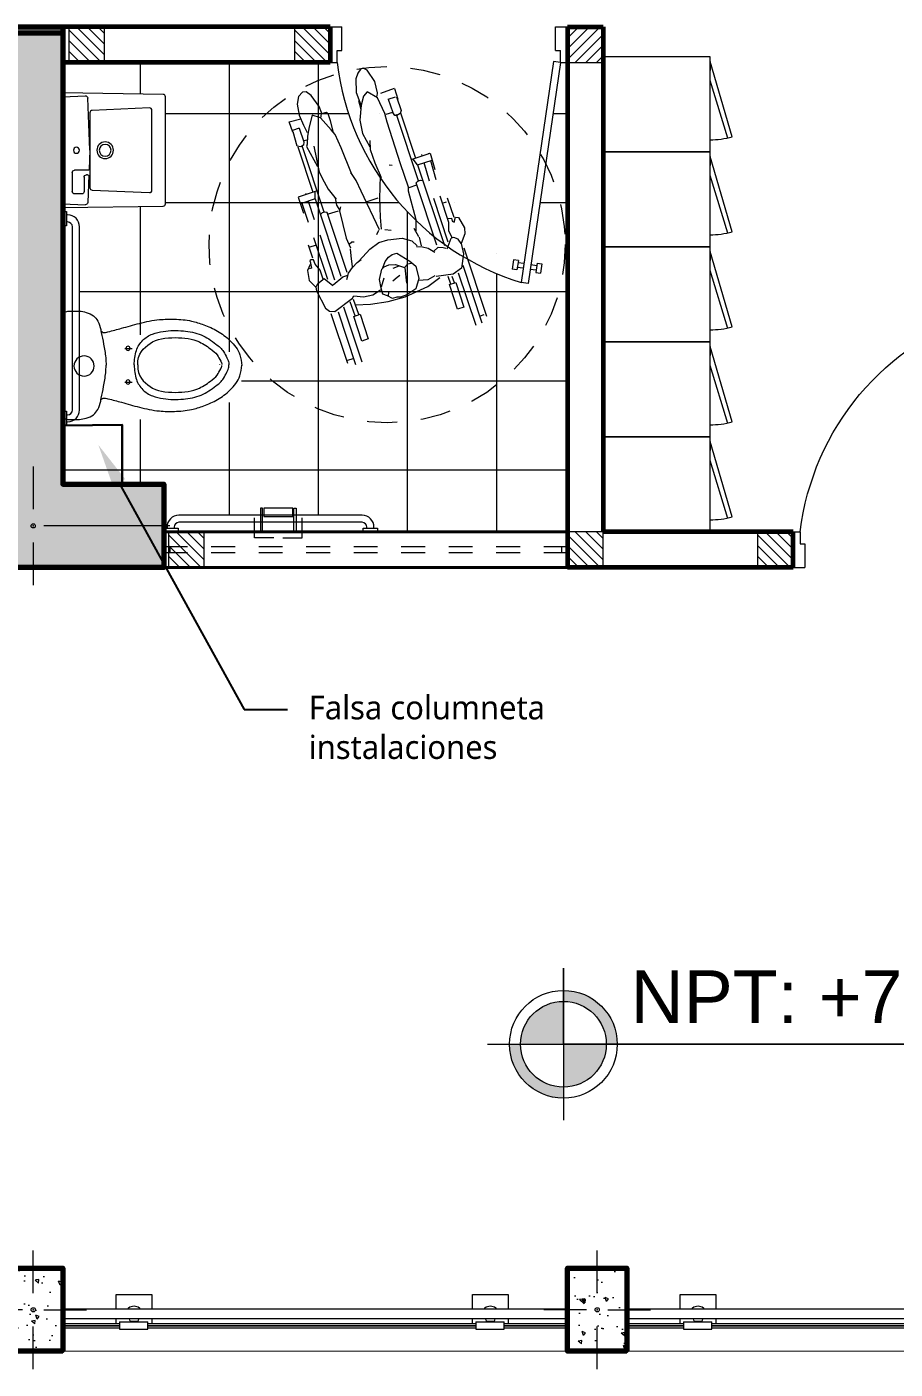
# Model space of a CAD drawing. Header units: millimetres. Extents: x 1 to 121, y 0 to 90.
# Drawn here: x 46.04 to 49.69, y 57.42 to 63.07 of the extents above; entities that cross this region are included whole.
import ezdxf
from ezdxf import colors
from ezdxf.entities.mleader import LeaderData, LeaderLine
from ezdxf.math import Vec2, Vec3

# ---------------------------------------------------------------- set-up
doc = ezdxf.new("R2010")
doc.units = ezdxf.units.MM
doc.linetypes.add('DASHED2', pattern=[0.375, 0.25, -0.125])
doc.linetypes.add('HIDDEN', pattern=[9.525, 6.35, -3.175])
for name, color, linetype, lineweight in [('05', 152, 'Continuous', 50), ('A-FLOR-HRAL', 11, 'Continuous', 9), ('COLUMNAS 50', 32, 'Continuous', 70), ('COLUMNETASSS', 211, 'Continuous', 20), ('Cotas varias El', 253, 'Continuous', 13), ('Equipamiento SR', 23, 'Continuous', 0), ('GRAFO 0 BLANCO', 7, 'Continuous', 0), ('GRAFO01', 7, 'Continuous', 0), ('GYF-RESERVORIOS', 14, 'Continuous', 30), ('Hatch', 251, 'Continuous', 0), ('letras sr', 7, 'Continuous', 5), ('Lineas Referencia', 73, 'Continuous', 13), ('muro bajo', 191, 'Continuous', 40), ('Muros el', 144, 'Continuous', 60), ('Proyeccciones', 1, 'DASHED2', 18), ('Puertas El', 21, 'Continuous', 15), ('Sanitarios el', 141, 'Continuous', 15), ('Structural - Bearing_Pen_No__20', 1, 'Continuous', 0), ('TEXTO 100', 7, 'Continuous', 20), ('texturas', 252, 'Continuous', 0), ('Vanos', 140, 'Continuous', 5)]:
    doc.layers.add(name, color=color, linetype=linetype, lineweight=lineweight)
doc.styles.add('Generales', font='trebuc.ttf', dxfattribs={"height": 0.1})
doc.styles.add('JOS', font='arial.ttf', dxfattribs={"height": 1})

# ---------------------------------------------------------------- blocks, each defined once
blk = doc.blocks.new('DISCAPACITADO-1')
at = {"layer": 'Proyeccciones', "linetype": 'HIDDEN', "ltscale": 1.5}
for p, q in [((682410.7473, 9286072.2616), (682410.6806, 9286072.4854)), ((682410.6526, 9286072.4771), (682410.7225, 9286072.2423)), ((682410.7128, 9286072.4666), (682410.6897, 9286072.4597)), ((682410.7775, 9286072.2677), (682410.7146, 9286072.4788)), ((682410.624, 9286072.3798), (682410.6509, 9286072.3878)), ((682410.6552, 9286072.2751), (682410.624, 9286072.3798)), ((682410.6509, 9286072.3878), (682410.6821, 9286072.2832)), ((682410.142, 9286072.3281), (682410.2148, 9286072.0836)), ((682410.2363, 9286072.1138), (682410.1699, 9286072.3364)), ((682410.2097, 9286072.0094), (682410.1232, 9286072.2995)), ((682410.1347, 9286072.2941), (682410.1499, 9286072.2986)), ((682410.2171, 9286072.2585), (682410.244, 9286072.2665)), ((682410.2483, 9286072.1539), (682410.2171, 9286072.2585)), ((682410.244, 9286072.2665), (682410.2752, 9286072.1619)), ((682410.6821, 9286072.2832), (682410.6552, 9286072.2751)), ((682410.6611, 9286072.2762), (682410.6803, 9286072.2119)), ((682410.6766, 9286072.2815), (682410.6948, 9286072.2207)), ((682410.7607, 9286072.26), (682410.6855, 9286072.2066)), ((682410.7832, 9286072.2575), (682410.7607, 9286072.26)), ((682410.7993, 9286072.2452), (682410.7832, 9286072.2575)), ((682410.4631, 9286072.2081), (682410.3661, 9286072.1674)), ((682410.4173, 9286072.1752), (682410.4563, 9286072.1997)), ((682410.4563, 9286072.1997), (682410.4833, 9286072.2085)), ((682410.5356, 9286072.2254), (682410.4631, 9286072.2081)), ((682410.4833, 9286072.2085), (682410.498, 9286072.2084)), ((682410.498, 9286072.2084), (682410.516, 9286072.2135)), ((682410.516, 9286072.2135), (682410.5371, 9286072.2015)), ((682410.533, 9286072.2018), (682410.5312, 9286072.1861)), ((682410.6095, 9286072.234), (682410.5356, 9286072.2254)), ((682410.5371, 9286072.2015), (682410.5571, 9286072.1932)), ((682410.6392, 9286072.2018), (682410.5989, 9286072.1945)), ((682410.6736, 9286072.2343), (682410.6095, 9286072.234)), ((682410.6796, 9286072.1963), (682410.6392, 9286072.2018)), ((682410.6855, 9286072.2066), (682410.6796, 9286072.1963)), ((682410.8361, 9286072.1704), (682410.7993, 9286072.2452)), ((682410.2752, 9286072.1619), (682410.2483, 9286072.1539)), ((682410.2542, 9286072.1549), (682410.2624, 9286072.1275)), ((682410.2697, 9286072.1602), (682410.2793, 9286072.1281)), ((682410.3661, 9286072.1674), (682410.3153, 9286072.1306)), ((682410.4028, 9286072.1317), (682410.4173, 9286072.1752)), ((682410.4607, 9286072.0849), (682410.4563, 9286072.1503)), ((682410.5503, 9286072.1256), (682410.5625, 9286072.1632)), ((682410.5571, 9286072.1932), (682410.563, 9286072.168)), ((682410.563, 9286072.168), (682410.569, 9286072.1315)), ((682410.5989, 9286072.1945), (682410.566, 9286072.1753)), ((682410.7649, 9286072.1478), (682410.7232, 9286072.1153)), ((682410.8015, 9286072.1202), (682410.7657, 9286072.1497)), ((682410.8365, 9286072.1545), (682410.8289, 9286072.1399)), ((682410.8376, 9286072.1555), (682410.8361, 9286072.1704)), ((682410.8649, 9286072.126), (682410.8376, 9286072.1555)), ((682410.2123, 9286072.0338), (682410.222, 9286072.0949)), ((682410.222, 9286072.0949), (682410.2576, 9286072.1188)), ((682410.2576, 9286072.1188), (682410.3307, 9286072.1261)), ((682410.3351, 9286072.1231), (682410.3662, 9286072.1394)), ((682410.3662, 9286072.1394), (682410.4055, 9286072.1401)), ((682410.4143, 9286072.0804), (682410.4028, 9286072.1317)), ((682410.4949, 9286072.1239), (682410.4828, 9286072.1162)), ((682410.5126, 9286072.1387), (682410.4949, 9286072.1239)), ((682410.5581, 9286072.0879), (682410.5478, 9286072.0789)), ((682410.569, 9286072.1315), (682410.5581, 9286072.0879)), ((682410.6982, 9286072.1009), (682410.6804, 9286072.0771)), ((682410.7061, 9286072.1274), (682410.6982, 9286072.1009)), ((682410.7232, 9286072.1153), (682410.7017, 9286072.109)), ((682410.704, 9286072.0969), (682410.78, 9286071.842)), ((682410.8288, 9286071.7837), (682410.7308, 9286072.1123)), ((682410.7564, 9286072.1289), (682410.8135, 9286071.9372)), ((682410.8415, 9286071.9455), (682410.7884, 9286072.1235)), ((682410.8289, 9286072.1399), (682410.8015, 9286072.1202)), ((682410.8064, 9286072.1227), (682410.817, 9286072.0848)), ((682410.8712, 9286072.0846), (682410.8649, 9286072.126)), ((682410.2202, 9286071.9903), (682410.2123, 9286072.0338)), ((682410.4387, 9286072.0575), (682410.4143, 9286072.0804)), ((682410.447, 9286072.0688), (682410.4339, 9286072.0662)), ((682410.4925, 9286072.0233), (682410.4387, 9286072.0575)), ((682410.4615, 9286072.0843), (682410.447, 9286072.0688)), ((682410.4993, 9286072.0707), (682410.4615, 9286072.0843)), ((682410.5096, 9286072.0848), (682410.4839, 9286072.0769)), ((682410.5272, 9286072.0707), (682410.4993, 9286072.0707)), ((682410.5283, 9286072.0391), (682410.5126, 9286072.0272)), ((682410.5478, 9286072.0789), (682410.5272, 9286072.0707)), ((682410.5429, 9286072.0558), (682410.5283, 9286072.0391)), ((682410.5531, 9286072.0821), (682410.5429, 9286072.0558)), ((682410.6522, 9286072.0502), (682410.6059, 9286072.002)), ((682410.6606, 9286072.0565), (682410.6434, 9286072.0452)), ((682410.6804, 9286072.0771), (682410.6606, 9286072.0565)), ((682410.6862, 9286072.0279), (682410.6827, 9286072.0738)), ((682410.817, 9286072.0848), (682410.837, 9286072.058)), ((682410.837, 9286072.058), (682410.8437, 9286072.0404)), ((682410.8437, 9286072.0404), (682410.8562, 9286072.0398)), ((682410.8645, 9286071.9757), (682410.848, 9286072.0312)), ((682410.853, 9286072.0741), (682410.8631, 9286072.0774)), ((682410.8584, 9286072.0464), (682410.853, 9286072.0741)), ((682410.8584, 9286072.0464), (682410.8562, 9286072.0398)), ((682410.8591, 9286072.0593), (682410.8712, 9286072.0846)), ((682410.2033, 9286071.9501), (682410.2202, 9286071.9903)), ((682410.2202, 9286071.9903), (682410.2328, 9286071.9723)), ((682410.2806, 9286072.0108), (682410.2619, 9286071.966)), ((682410.3309, 9286071.7965), (682410.2758, 9286071.9812)), ((682410.2974, 9286072.0052), (682410.2853, 9286072.0081)), ((682410.3935, 9286071.654), (682410.2915, 9286071.9963)), ((682410.3182, 9286072.0033), (682410.2974, 9286072.0052)), ((682410.338, 9286072.02), (682410.3182, 9286072.0033)), ((682410.3236, 9286071.9939), (682410.4024, 9286071.7295)), ((682410.3597, 9286072.0056), (682410.3319, 9286072.0234)), ((682410.3831, 9286071.9993), (682410.3597, 9286072.0056)), ((682410.409, 9286071.9977), (682410.3831, 9286071.9993)), ((682410.3881, 9286071.9945), (682410.3954, 9286071.9585)), ((682410.4272, 9286071.9722), (682410.4059, 9286071.9943)), ((682410.5126, 9286072.0272), (682410.4925, 9286072.0233)), ((682410.5673, 9286071.9761), (682410.5281, 9286071.9654)), ((682410.6059, 9286072.002), (682410.5673, 9286071.9761)), ((682410.6921, 9286071.9788), (682410.6799, 9286071.969)), ((682410.688, 9286071.999), (682410.6862, 9286072.0279)), ((682410.7033, 9286071.9524), (682410.6869, 9286071.9937)), ((682410.8563, 9286071.9853), (682410.8332, 9286071.9784)), ((682410.2043, 9286071.9245), (682410.2033, 9286071.9501)), ((682410.2288, 9286071.8809), (682410.2043, 9286071.9245)), ((682410.2328, 9286071.9723), (682410.2499, 9286071.9648)), ((682410.2499, 9286071.9648), (682410.2619, 9286071.966)), ((682410.257, 9286071.9652), (682410.2708, 9286071.9355)), ((682410.2708, 9286071.9355), (682410.2693, 9286071.8996)), ((682410.3974, 9286071.9565), (682410.4159, 9286071.9209)), ((682410.4082, 9286071.9318), (682410.4068, 9286071.8854)), ((682410.4675, 9286071.9604), (682410.4272, 9286071.9722)), ((682410.5281, 9286071.9654), (682410.4675, 9286071.9604)), ((682410.5136, 9286071.9259), (682410.5398, 9286071.9229)), ((682410.5584, 9286071.8696), (682410.5549, 9286071.9194)), ((682410.562, 9286071.9221), (682410.6349, 9286071.757)), ((682410.5674, 9286071.9254), (682410.5763, 9286071.9422)), ((682410.6799, 9286071.969), (682410.6708, 9286071.9689)), ((682410.7285, 9286071.8364), (682410.7033, 9286071.9524)), ((682410.2405, 9286071.879), (682410.2288, 9286071.8809)), ((682410.2474, 9286071.9001), (682410.2405, 9286071.879)), ((682410.255, 9286071.8955), (682410.2474, 9286071.9001)), ((682410.2731, 9286071.7964), (682410.2485, 9286071.8793)), ((682410.2584, 9286071.8832), (682410.255, 9286071.8955)), ((682410.2741, 9286071.8839), (682410.2584, 9286071.8832)), ((682410.2693, 9286071.9007), (682410.3029, 9286071.7882)), ((682410.4068, 9286071.8854), (682410.435, 9286071.7636)), ((682410.5585, 9286071.7898), (682410.5584, 9286071.8696)), ((682410.8346, 9286071.8722), (682410.8578, 9286071.7943)), ((682410.8855, 9286071.8006), (682410.8618, 9286071.8803)), ((682410.2946, 9286071.8187), (682410.2768, 9286071.8134)), ((682410.724, 9286071.821), (682410.7285, 9286071.8364)), ((682410.7401, 9286071.8127), (682410.7275, 9286071.8361)), ((682410.7755, 9286071.8486), (682410.7322, 9286071.8364)), ((682410.7445, 9286071.7834), (682410.7401, 9286071.8127)), ((682410.78, 9286071.842), (682410.7897, 9286071.8401)), ((682410.7897, 9286071.8401), (682410.8017, 9286071.8437)), ((682410.7931, 9286071.8406), (682410.8771, 9286071.559)), ((682410.8017, 9286071.8437), (682410.8088, 9286071.8506)), ((682410.9009, 9286071.774), (682410.8799, 9286071.8425)), ((682410.4326, 9286071.7486), (682410.3996, 9286071.7383)), ((682410.435, 9286071.7636), (682410.4348, 9286071.7458)), ((682410.5522, 9286071.6956), (682410.5585, 9286071.7898)), ((682410.6111, 9286071.8017), (682410.5632, 9286071.7871)), ((682410.6349, 9286071.757), (682410.6536, 9286071.7114)), ((682410.773, 9286071.7441), (682410.7408, 9286071.7875)), ((682410.8199, 9286071.7498), (682410.9009, 9286071.774)), ((682410.8286, 9286071.7834), (682410.8276, 9286071.7527)), ((682410.8288, 9286071.7837), (682410.8921, 9286071.8026)), ((682410.895, 9286071.562), (682410.8375, 9286071.7551)), ((682410.8671, 9286071.7629), (682410.8679, 9286071.7604)), ((682410.3381, 9286071.6375), (682410.3181, 9286071.7178)), ((682410.3457, 9286071.7246), (682410.3653, 9286071.6458)), ((682410.3833, 9286071.719), (682410.3736, 9286071.7209)), ((682410.3953, 9286071.7225), (682410.3833, 9286071.719)), ((682410.3922, 9286071.7211), (682410.4761, 9286071.4394)), ((682410.4024, 9286071.7295), (682410.3953, 9286071.7225)), ((682410.4348, 9286071.7458), (682410.4655, 9286071.6471)), ((682410.574, 9286071.6402), (682410.5485, 9286071.7023)), ((682410.6536, 9286071.7114), (682410.6727, 9286071.6822)), ((682410.7892, 9286071.713), (682410.773, 9286071.7441)), ((682410.8082, 9286071.6714), (682410.7892, 9286071.713)), ((682410.3385, 9286071.6063), (682410.3217, 9286071.676)), ((682410.3935, 9286071.654), (682410.3315, 9286071.6355)), ((682410.3938, 9286071.6539), (682410.4115, 9286071.6287)), ((682410.4655, 9286071.6471), (682410.5164, 9286071.4706)), ((682410.5008, 9286071.6532), (682410.5139, 9286071.6517)), ((682410.5911, 9286071.5825), (682410.574, 9286071.6402)), ((682410.6727, 9286071.6822), (682410.7136, 9286071.5718)), ((682410.6727, 9286071.6822), (682410.6765, 9286071.6813)), ((682410.8282, 9286071.5611), (682410.8082, 9286071.6714)), ((682410.8585, 9286071.5618), (682410.8147, 9286071.6477)), ((682410.4195, 9286071.6305), (682410.3385, 9286071.6064)), ((682410.3462, 9286071.6046), (682410.3453, 9286071.6083)), ((682410.3725, 9286071.6165), (682410.3738, 9286071.6114)), ((682410.4594, 9286071.4322), (682410.4019, 9286071.6253)), ((682410.591, 9286071.5452), (682410.5911, 9286071.5825)), ((682410.6216, 9286071.5152), (682410.5928, 9286071.5717)), ((682410.7136, 9286071.5718), (682410.7366, 9286071.5157)), ((682410.8536, 9286071.5188), (682410.856, 9286071.5524)), ((682410.856, 9286071.5524), (682410.8585, 9286071.5618)), ((682410.8565, 9286071.5359), (682410.8686, 9286071.5381)), ((682410.8691, 9286071.5418), (682410.8712, 9286071.5566)), ((682410.8872, 9286071.4845), (682410.8691, 9286071.5418)), ((682410.8712, 9286071.5566), (682410.8824, 9286071.5622)), ((682410.8824, 9286071.5622), (682410.8975, 9286071.5596)), ((682410.8975, 9286071.5596), (682410.9136, 9286071.4984)), ((682410.5164, 9286071.4706), (682410.5253, 9286071.4339)), ((682410.6303, 9286071.4587), (682410.6216, 9286071.5152)), ((682410.7366, 9286071.5157), (682410.7525, 9286071.4947)), ((682410.7554, 9286071.4563), (682410.7455, 9286071.5017)), ((682410.7525, 9286071.4947), (682410.7955, 9286071.4427)), ((682410.8308, 9286071.4312), (682410.8455, 9286071.4795)), ((682410.8455, 9286071.4795), (682410.8536, 9286071.5188)), ((682410.8689, 9286071.4722), (682410.8541, 9286071.5037)), ((682410.8857, 9286071.4296), (682410.8689, 9286071.4722)), ((682410.8872, 9286071.4845), (682410.9161, 9286071.4926)), ((682410.9138, 9286071.5001), (682410.929, 9286071.4567)), ((682410.4557, 9286071.4223), (682410.4596, 9286071.4349)), ((682410.4738, 9286071.3643), (682410.4557, 9286071.4223)), ((682410.4596, 9286071.4349), (682410.4746, 9286071.4431)), ((682410.4756, 9286071.4432), (682410.4832, 9286071.4426)), ((682410.4832, 9286071.4426), (682410.4907, 9286071.4296)), ((682410.5092, 9286071.374), (682410.4907, 9286071.4296)), ((682410.4918, 9286071.4299), (682410.5203, 9286071.4376)), ((682410.5253, 9286071.4339), (682410.5536, 9286071.3672)), ((682410.6232, 9286071.3958), (682410.6303, 9286071.4587)), ((682410.6336, 9286071.376), (682410.6249, 9286071.4115)), ((682410.7649, 9286071.426), (682410.7554, 9286071.4563)), ((682410.7704, 9286071.4198), (682410.7649, 9286071.426)), ((682410.7917, 9286071.4247), (682410.7704, 9286071.4198)), ((682410.7937, 9286071.4412), (682410.7914, 9286071.4215)), ((682410.7914, 9286071.4215), (682410.8001, 9286071.3949)), ((682410.7955, 9286071.4427), (682410.8308, 9286071.4312)), ((682410.929, 9286071.4567), (682410.8795, 9286071.4452)), ((682410.8932, 9286071.3834), (682410.8857, 9286071.4296)), ((682410.4814, 9286071.3292), (682410.4684, 9286071.3755)), ((682410.5092, 9286071.374), (682410.4777, 9286071.3649)), ((682410.5545, 9286071.3592), (682410.553, 9286071.3461)), ((682410.5536, 9286071.3672), (682410.597, 9286071.3393)), ((682410.597, 9286071.3393), (682410.6124, 9286071.3573)), ((682410.6124, 9286071.3573), (682410.6232, 9286071.3958)), ((682410.6431, 9286071.3417), (682410.625, 9286071.3932)), ((682410.8001, 9286071.3949), (682410.8322, 9286071.348)), ((682410.8858, 9286071.3509), (682410.8932, 9286071.3834)), ((682410.4825, 9286071.3293), (682410.5409, 9286071.3493)), ((682410.553, 9286071.3461), (682410.5626, 9286071.2979)), ((682410.5626, 9286071.2979), (682410.594, 9286071.2481)), ((682410.6428, 9286071.2832), (682410.6431, 9286071.3417)), ((682410.8322, 9286071.348), (682410.853, 9286071.3317)), ((682410.853, 9286071.3317), (682410.8681, 9286071.3323)), ((682410.8681, 9286071.3323), (682410.8858, 9286071.3509)), ((682410.594, 9286071.2481), (682410.6101, 9286071.2398)), ((682410.6101, 9286071.2398), (682410.6207, 9286071.2426)), ((682410.6207, 9286071.2426), (682410.6338, 9286071.2605)), ((682410.6338, 9286071.2605), (682410.6428, 9286071.2832))]:
    blk.add_line(p, q, dxfattribs=at)
at = {"layer": 'Proyeccciones', "linetype": 'HIDDEN', "ltscale": 0.02}
blk.add_circle((682410.5323, 9286071.9856), 0.75, dxfattribs=at)
blk = doc.blocks.new('puerta 1.00')
at = {"layer": 'Puertas El'}
for p, q in [((165.7653, -11.935), (165.7653, -11.885)), ((165.9153, -11.915), (165.8653, -11.915)), ((165.8653, -11.935), (165.8653, -11.915)), ((165.9153, -11.915), (165.9109, -11.9447)), ((165.9153, -11.915), (165.9153, -11.885)), ((165.9153, -11.915), (166.8454, -12.0506)), ((165.8653, -11.935), (165.7653, -11.935)), ((165.9109, -11.9447), (166.8411, -12.0803)), ((166.76, -12.0129), (166.7629, -11.9931)), ((166.76, -12.0129), (166.7996, -12.0187)), ((166.7629, -11.9931), (166.8024, -11.9989)), ((166.7663, -12.0391), (166.7699, -12.0143)), ((166.7897, -12.0172), (166.7861, -12.042)), ((166.7996, -12.0187), (166.8024, -11.9989)), ((166.7484, -12.0921), (166.7456, -12.1118)), ((166.7484, -12.0921), (166.788, -12.0978)), ((166.7619, -12.0688), (166.7583, -12.0935)), ((166.7817, -12.0716), (166.7781, -12.0964)), ((166.8454, -12.0506), (166.8411, -12.0803)), ((166.8454, -12.0506), (166.8411, -12.0803)), ((166.8454, -12.0506), (166.8411, -12.0803)), ((166.7456, -12.1118), (166.7851, -12.1176)), ((166.788, -12.0978), (166.7851, -12.1176)), ((165.7653, -12.855), (165.7653, -12.835)), ((165.7653, -12.885), (165.7653, -12.835)), ((165.8653, -12.835), (165.7653, -12.835)), ((165.8653, -12.855), (165.8653, -12.835)), ((165.9153, -12.855), (165.8653, -12.855)), ((165.9153, -12.885), (165.9153, -12.855))]:
    blk.add_line(p, q, dxfattribs=at)
at = {"layer": 'Puertas El', "linetype": 'ByBlock'}
blk.add_arc((165.7822, -11.7554), 1.1076, 276.8989, 342.9435, dxfattribs=at)
blk = doc.blocks.new('INODFLUX-P')
at = {"layer": 'Sanitarios el'}
for p, q in [((0.023, 0.2288), (0.0672, 0.2288)), ((0, -0.2121), (0, 0.2126)), ((0, 0.1438), (0, -0.0981)), ((0.2582, 0.0706), (0.2891, 0.0706)), ((0.2582, -0.071), (0.2891, -0.071)), ((0.023, -0.2282), (0.023, -0.2282)), ((0.023, -0.2282), (0.0672, -0.2282))]:
    blk.add_line(p, q, dxfattribs=at)
for centre, radius in [((0.2717, 0.0706), 0.00872), ((0.0867, 0.0033), 0.0425), ((0.2717, -0.071), 0.00872)]:
    blk.add_circle(centre, radius, dxfattribs=at)
for points in [[(0, 0.2126), (0.0044, 0.2213), (0.0135, 0.2274), (0.023, 0.2288)], [(0.0672, 0.2288), (0.0955, 0.223), (0.1264, 0.2081), (0.1445, 0.1864), (0.157, 0.1508), (0.1588, 0.1386)], [(0.1874, 0.1409), (0.2442, 0.1561), (0.3196, 0.1768), (0.4039, 0.1925), (0.4675, 0.1942), (0.5389, 0.1866), (0.5904, 0.1708), (0.6481, 0.1445), (0.701, 0.1046), (0.7429, 0.0445), (0.7506, -0.0003)], [(0.1579, 0.145), (0.1674, 0.1389), (0.1874, 0.1409)], [(0.2977, -0.0011), (0.3073, 0.0603), (0.3337, 0.1031), (0.3743, 0.1291), (0.42, 0.1406), (0.5047, 0.1425), (0.5802, 0.1255), (0.6419, 0.087), (0.6742, 0.0556), (0.6882, 0.0286), (0.6966, 0.0076), (0.6966, -0.0011)], [(0.1874, -0.1404), (0.2442, -0.1556), (0.3196, -0.1762), (0.4039, -0.192), (0.4675, -0.1937), (0.5389, -0.1861), (0.5904, -0.1703), (0.6481, -0.144), (0.701, -0.1041), (0.7429, -0.0439), (0.7506, 0.0009)], [(0.2977, -0.0011), (0.3073, -0.0624), (0.3337, -0.1052), (0.3743, -0.1312), (0.42, -0.1427), (0.5047, -0.1446), (0.5802, -0.1276), (0.6419, -0.0891), (0.6742, -0.0577), (0.6882, -0.0307), (0.6966, -0.0097), (0.6966, -0.0011)], [(0.0672, -0.2282), (0.0955, -0.2225), (0.1264, -0.2075), (0.1445, -0.1859), (0.157, -0.1503), (0.1588, -0.1381)], [(0.1579, -0.1444), (0.1674, -0.1384), (0.1874, -0.1404)], [(0, -0.2121), (0.0044, -0.2208), (0.0135, -0.2269), (0.023, -0.2282)]]:
    blk.add_spline(points, degree=3, dxfattribs=at)
for points, knots in [([(0.1588, 0.1386), (0.1623, 0.1223), (0.1698, 0.0871), (0.1777, 0.0409), (0.1792, 0.0109), (0.1796, 0.0003)], [0, 0, 0, 0, 0.0500478, 0.1080759, 0.1401372, 0.1401372, 0.1401372, 0.1401372]), ([(0.3131, -0.0011), (0.3106, 0.0471), (0.3384, 0.0711), (0.391, 0.1086), (0.4315, 0.1145), (0.5072, 0.1138), (0.5432, 0.1094), (0.5901, 0.088), (0.6081, 0.0754), (0.6383, 0.0517), (0.6458, 0.0447), (0.6554, 0.0285), (0.6616, 0.0158), (0.666, 0.0062), (0.6666, 0.0045), (0.6667, 0.0043)], [0, 0, 0, 0, 0.1299393, 0.1299393, 0.2598787, 0.2598787, 0.374754, 0.374754, 0.445792, 0.445792, 0.4942707, 0.4942707, 0.5266072, 0.5266072, 0.535214, 0.535214, 0.535214, 0.535214]), ([(0.1588, -0.1381), (0.1623, -0.1218), (0.1698, -0.0866), (0.1777, -0.0404), (0.1792, -0.0104), (0.1796, 0.0003)], [0, 0, 0, 0, 0.0500478, 0.1080759, 0.1401372, 0.1401372, 0.1401372, 0.1401372]), ([(0.3131, -0.0011), (0.3106, -0.0492), (0.3384, -0.0732), (0.391, -0.1107), (0.4315, -0.1166), (0.5072, -0.1159), (0.5432, -0.1115), (0.5901, -0.0901), (0.6081, -0.0775), (0.6383, -0.0539), (0.6458, -0.0468), (0.6554, -0.0306), (0.6616, -0.0179), (0.666, -0.0083), (0.6666, -0.0066), (0.6667, -0.0064)], [0, 0, 0, 0, 0.1299393, 0.1299393, 0.2598787, 0.2598787, 0.374754, 0.374754, 0.445792, 0.445792, 0.4942707, 0.4942707, 0.5266072, 0.5266072, 0.535214, 0.535214, 0.535214, 0.535214])]:
    blk.add_open_spline(points, degree=3, knots=knots, dxfattribs=at)
for points in [[(0.6667, 0.0043), (0.6667, 0.0041), (0.6667, 0.003), (0.6666, 0.0005)], [(0.6567, -0.0046), (0.6567, -0.0042), (0.6567, -0.0037), (0.6566, -0.0032)], [(0.6667, -0.0064), (0.6667, -0.0062), (0.6667, -0.0051), (0.6666, -0.0027)]]:
    blk.add_open_spline(points, degree=3, dxfattribs=at)
blk.add_point((0, 0), dxfattribs=at)
blk = doc.blocks.new('H-6')
at = {"linetype": 'HIDDEN', "ltscale": 0.1}
for points in [[(0, 0.0371), (0, 0.1188), (-0.0844, 0.1188)], [(0, 0), (0, -0.0816), (-0.0844, -0.0817)]]:
    blk.add_lwpolyline(points, dxfattribs=at)
for points in [[(-0.0251, 0.0936), (-0.0251, 0.0846), (-0.1251, 0.0846), (-0.1251, 0.0936)], [(-0.0901, -0.0424), (-0.1251, -0.0424), (-0.1251, 0.0796), (-0.0901, 0.0796)], [(-0.0251, -0.0564), (-0.0251, -0.0474), (-0.1251, -0.0474), (-0.1251, -0.0564)]]:
    blk.add_lwpolyline(points, close=True)
blk = doc.blocks.new('LAVAT1-P')
for p, q in [((-0.2254, 0), (-0.2295, -0.094)), ((0.2254, 0), (0.2295, -0.094)), ((0, -0.114), (-0.2199, -0.1044)), ((0, -0.114), (0.0814, -0.1105)), ((0.1054, -0.1094), (0.2199, -0.1044))]:
    blk.add_line(p, q)
at = {"color": 250}
for p, q in [((0.0838, -0.104), (0.0838, -0.0495)), ((0.0938, -0.0395), (0.1738, -0.0395)), ((0.1838, -0.0795), (0.1838, -0.0495)), ((0.1038, -0.104), (0.1038, -0.0995)), ((0.1138, -0.0895), (0.1738, -0.0895))]:
    blk.add_line(p, q, dxfattribs=at)
for points in [[(-0.2415, 0), (0.2415, 0), (0.2351, -0.4222, -0.409814), (0.2251, -0.432), (-0.2251, -0.432, -0.409814), (-0.2351, -0.4222)], [(-0.1679, -0.1236, -0.40154), (-0.1579, -0.114), (0.0738, -0.114), (0.1138, -0.114), (0.1579, -0.114, -0.40154), (0.1679, -0.1236), (0.1784, -0.3646, -0.427002), (0.1684, -0.375), (-0.1684, -0.375, -0.427002), (-0.1784, -0.3646)]]:
    blk.add_lwpolyline(points, format="xyb", close=True)
for centre, radius in [((0, -0.057), 0.0125), ((0, -0.178), 0.025)]:
    blk.add_circle(centre, radius, dxfattribs=at)
blk.add_circle((0, -0.178), 0.035)
for centre, start, end in [((0.0938, -0.0495), 90, 180), ((0.1738, -0.0495), 360, 90), ((0.0738, -0.104), 270, 360), ((0.1138, -0.0995), 90, 180), ((0.1138, -0.104), 180, 270), ((0.1738, -0.0795), 270, 0)]:
    blk.add_arc(centre, 0.01, start, end, dxfattribs=at)
for centre, start, end in [((-0.2195, -0.0944), 177.5097, 267.5097), ((0.2195, -0.0944), 272.4903, 2.4903)]:
    blk.add_arc(centre, 0.01, start, end)
blk = doc.blocks.new('A$C177A501D')
at = {"layer": 'GRAFO 0 BLANCO'}
for p, q in [((0.835, 0.1), (0.0635, 0.1)), ((0.835, 0.07), (0.0635, 0.07)), ((0.0135, 0.05), (0.0135, 0.045)), ((0.0435, 0.05), (0.0435, 0.045)), ((0.855, 0.045), (0.855, 0.05)), ((0.885, 0.045), (0.885, 0.05))]:
    blk.add_line(p, q, dxfattribs=at)
for points in [[(0.06, 0.045), (0.06, 0.03), (0, 0.03), (0, 0.045)], [(0.9, 0.045), (0.9, 0.03), (0.84, 0.03), (0.84, 0.045)]]:
    blk.add_lwpolyline(points, close=True, dxfattribs=at)
for centre, radius, start, end in [((0.0635, 0.05), 0.05, 90, 180), ((0.0635, 0.05), 0.02, 90, 180), ((0.835, 0.05), 0.05, 0.018, 90), ((0.835, 0.05), 0.02, 0.018, 90)]:
    blk.add_arc(centre, radius, start, end, dxfattribs=at)
blk = doc.blocks.new('columna pasillos')
at = {"layer": 'GRAFO 0 BLANCO'}
h = blk.add_hatch(dxfattribs=at)
h.set_pattern_fill('AR-CONC', color=256, scale=0.024, angle=-90)
h.set_pattern_definition([(320, (0, 0), (-0.015060515, -0.17214244), [0.018, -0.198]), (265, (0, 0), (0.18052611, 0.03330032), [0.0144, -0.1584]), (10.45144, (-0.00126, -0.01435), (0.1654656, -0.13884213), [0.01529765, -0.16827411]), (316.1842, (0.048, -7e-10), (-0.03972463, -0.25613792), [0.027, -0.297]), (6.63563, (0.0447, -0.02134), (0.23378846, -0.22431887), [0.02294648, -0.2524113]), (261.18416, (0.048, -7e-10), (0.23378846, -0.22431887), [0.0216, -0.2376]), (291, (0.036, -0.024), (-0.096628536, -0.14325769), [0.018, -0.198]), (236, (0.036, -0.024), (0.17403601, -0.05839568), [0.0144, -0.1584]), (341.45144, (0.02795, -0.03594), (0.07740747, -0.20165337), [0.01529765, -0.16827411]), (307.5, (0, 0), (0.079894525, -0.002918366), [0, -0.15648, 0, -0.1608, 0, -0.159]), (277.5, (0, 0), (0.09465881, -0.06313669), [0, -0.09168, 0, -0.15288, 0, -0.0606]), (237.5, (7e-10, 0.05352), (-0.005413171, -0.128117385), [0, -0.06, 0, -0.1872, 0, -0.2484]), (227.5, (1e-09, 0.07752), (0.024025194, -0.13996468), [0, -0.078, 0, -0.12432, 0, -0.1764])])
h.paths.add_polyline_path([(-235.5347, 35.024), (-235.7847, 35.024), (-235.7847, 34.674), (-235.5347, 34.674)])
h.paths.add_polyline_path([(-235.651, 34.849, -1), (-235.6684, 34.849, -1)], flags=16)
at = {"layer": 'COLUMNAS 50', "color": 1, "linetype": 'Continuous', "lineweight": 9}
for p, q in [((-235.6597, 35.099), (-235.6597, 34.919)), ((-235.7047, 34.849), (-235.8847, 34.849)), ((-235.6147, 34.849), (-235.4347, 34.849)), ((-235.6597, 34.779), (-235.6597, 34.599))]:
    blk.add_line(p, q, dxfattribs=at)
at = {"layer": 'COLUMNAS 50', "linetype": 'Continuous'}
blk.add_lwpolyline([(-235.7847, 35.024), (-235.5347, 35.024), (-235.5347, 34.674), (-235.7847, 34.674)], close=True, dxfattribs=at)
at = {"layer": 'COLUMNAS 50', "color": 1, "linetype": 'Continuous', "lineweight": 9}
blk.add_circle((-235.6597, 34.849), 0.00871, dxfattribs=at)
blk.add_point((-235.6597, 34.849), dxfattribs=at)
blk = doc.blocks.new('Barandilla - 50 x 12mm-V17-Nivel 2')
at = {"layer": 'A-FLOR-HRAL'}
for p, q in [((-26.7, 93), (-88, 93)), ((-88, 93), (-88, 18.2)), ((34.1, 93), (13.2, 93)), ((27, 79.4), (57, 79.4)), ((27, 79.4), (27, -39.6)), ((57, 79.4), (57, -39.6)), ((-88, 18.2), (-88, -56.6)), ((24.9, 2.6), (25.1, 33.6)), ((57, -39.6), (27, -39.6)), ((-88, -56.6), (-26.7, -56.6)), ((13.2, -56.6), (34.1, -56.6))]:
    blk.add_line(p, q, dxfattribs=at)
for centre, radius, start, end in [((-0.6, 18.2), 39.4, 144.0345, 215.4043), ((-19.3, -77.8), 119.9, 93.5424, 96.3187), ((-18.3, 114.4), 119.9, 285.3761, 291.1568), ((-19.3, -77.8), 119.9, 68.282, 74.1525), ((-18.3, 114.4), 119.9, 263.1201, 266.0112)]:
    blk.add_arc(centre, radius, start, end, dxfattribs=at)
blk = doc.blocks.new('Barandilla - 50 x 12mm-V18-Nivel 2')
at = {"layer": 'A-FLOR-HRAL'}
for p, q in [((-26.8, 93), (-88, 93)), ((-88, 93), (-88, 18.2)), ((34.1, 93), (13.1, 93)), ((27, 79.4), (57, 79.4)), ((27, 79.4), (27, -39.6)), ((57, 79.4), (57, -39.6)), ((-88, 18.2), (-88, -56.6)), ((24.9, 2.6), (25.1, 33.6)), ((57, -39.6), (27, -39.6)), ((-88, -56.6), (-26.8, -56.6)), ((13.1, -56.6), (34.1, -56.6))]:
    blk.add_line(p, q, dxfattribs=at)
for centre, radius, start, end in [((-0.6, 18.2), 39.4, 144.0345, 215.4043), ((-19.3, -77.8), 119.9, 93.584, 96.3187), ((-19.3, -77.8), 119.9, 68.282, 74.2079), ((-18.3, 114.4), 119.9, 285.3267, 291.1568), ((-18.3, 114.4), 119.9, 263.1201, 265.9625)]:
    blk.add_arc(centre, radius, start, end, dxfattribs=at)
blk = doc.blocks.new('Barandilla - Barandilla-558475-Nivel 2')
at = {"layer": 'A-FLOR-HRAL'}
for p, q in [((64372.7, 72178.7), (62247.7, 72178.7)), ((62247.7, 72138.7), (64372.7, 72138.7)), ((62247.7, 72117.8), (62480.8, 72117.8)), ((62247.7, 72109.8), (62480.8, 72109.8)), ((62247.7, 72108.3), (62480.8, 72108.3)), ((62599.8, 72117.8), (63980.8, 72117.8)), ((62599.8, 72109.8), (63980.8, 72109.8)), ((62599.8, 72108.3), (63980.8, 72108.3)), ((64099.8, 72117.8), (64372.7, 72117.8)), ((64099.8, 72109.8), (64372.7, 72109.8)), ((64099.8, 72108.3), (64372.7, 72108.3)), ((62247.7, 72100.3), (62480.8, 72100.3)), ((62599.8, 72100.3), (63980.8, 72100.3)), ((64099.8, 72100.3), (64372.7, 72100.3))]:
    blk.add_line(p, q, dxfattribs=at)
at = {"extrusion": (0, 0, -1), "zscale": -1, "rotation": 270.0000000000002}
for name, p in [('Barandilla - 50 x 12mm-V17-Nivel 2', (-62560.2, 72151.9)), ('Barandilla - 50 x 12mm-V18-Nivel 2', (-64060.2, 72151.9))]:
    blk.add_blockref(name, p, dxfattribs=at)
blk = doc.blocks.new('Barandilla - 50 x 12mm-V13-Nivel 2')
at = {"layer": 'A-FLOR-HRAL'}
for p, q in [((-26.7, 93), (-88, 93)), ((-88, 93), (-88, 18.2)), ((34.1, 93), (13.2, 93)), ((27, 79.4), (57, 79.4)), ((27, 79.4), (27, -39.6)), ((57, 79.4), (57, -39.6)), ((-88, 18.2), (-88, -56.6)), ((24.9, 2.6), (25.1, 33.6)), ((57, -39.6), (27, -39.6)), ((-88, -56.6), (-26.7, -56.6)), ((13.2, -56.6), (34.1, -56.6))]:
    blk.add_line(p, q, dxfattribs=at)
for centre, radius, start, end in [((-0.6, 18.2), 39.4, 144.0345, 215.4043), ((-19.3, -77.8), 119.9, 93.5424, 96.3187), ((-18.3, 114.4), 119.9, 285.3761, 291.1568), ((-19.3, -77.8), 119.9, 68.282, 74.1525), ((-18.3, 114.4), 119.9, 263.1201, 266.0112)]:
    blk.add_arc(centre, radius, start, end, dxfattribs=at)
blk = doc.blocks.new('Barandilla - 50 x 12mm-V14-Nivel 2')
at = {"layer": 'A-FLOR-HRAL'}
for p, q in [((-26.8, 93), (-88, 93)), ((-88, 93), (-88, 18.2)), ((34.1, 93), (13.1, 93)), ((27, 79.4), (57, 79.4)), ((27, 79.4), (27, -39.6)), ((57, 79.4), (57, -39.6)), ((-88, 18.2), (-88, -56.6)), ((24.9, 2.6), (25.1, 33.6)), ((57, -39.6), (27, -39.6)), ((-88, -56.6), (-26.8, -56.6)), ((13.1, -56.6), (34.1, -56.6))]:
    blk.add_line(p, q, dxfattribs=at)
for centre, radius, start, end in [((-0.6, 18.2), 39.4, 144.0345, 215.4043), ((-19.3, -77.8), 119.9, 93.584, 96.3187), ((-19.3, -77.8), 119.9, 68.282, 74.2079), ((-18.3, 114.4), 119.9, 285.3267, 291.1568), ((-18.3, 114.4), 119.9, 263.1201, 265.9625)]:
    blk.add_arc(centre, radius, start, end, dxfattribs=at)
blk = doc.blocks.new('Barandilla - Barandilla-558557-Nivel 2')
at = {"layer": 'A-FLOR-HRAL'}
for p, q in [((66747.7, 72178.7), (64622.7, 72178.7)), ((64622.7, 72138.7), (66747.7, 72138.7)), ((64622.7, 72117.8), (64855.8, 72117.8)), ((64622.7, 72109.8), (64855.8, 72109.8)), ((64622.7, 72108.3), (64855.8, 72108.3)), ((64974.8, 72117.8), (66355.8, 72117.8)), ((64974.8, 72109.8), (66355.8, 72109.8)), ((64974.8, 72108.3), (66355.8, 72108.3)), ((66474.8, 72117.8), (66747.7, 72117.8)), ((66474.8, 72109.8), (66747.7, 72109.8)), ((66474.8, 72108.3), (66747.7, 72108.3)), ((64622.7, 72100.3), (64855.8, 72100.3)), ((64974.8, 72100.3), (66355.8, 72100.3)), ((66474.8, 72100.3), (66747.7, 72100.3))]:
    blk.add_line(p, q, dxfattribs=at)
at = {"extrusion": (0, 0, -1), "zscale": -1, "rotation": 270.0000000000002}
for name, p in [('Barandilla - 50 x 12mm-V13-Nivel 2', (-64935.2, 72151.9)), ('Barandilla - 50 x 12mm-V14-Nivel 2', (-66435.2, 72151.9))]:
    blk.add_blockref(name, p, dxfattribs=at)

msp = doc.modelspace()

# ---------------------------------------------------------------- hatches: boundary and pattern name
at = {"layer": 'GRAFO 0 BLANCO', "true_color": 0x939598}
h = msp.add_hatch(color=252, dxfattribs=at)
h.dxf.hatch_style = 1
h.paths.add_polyline_path([(46.187, 61.1485), (46.187, 63.0744), (45.937, 63.0744), (45.937, 61.1485), (45.512, 61.1485), (45.512, 60.7985), (46.612, 60.7985), (46.612, 61.1485)])
at = {"layer": 'GRAFO 0 BLANCO', "true_color": 0xc7c8ca}
h = msp.add_hatch(color=9, dxfattribs=at)
h.dxf.hatch_style = 1
h.paths.add_polyline_path([(46.187, 61.1485), (46.187, 63.0485), (45.937, 63.0485), (45.937, 61.1485), (45.512, 61.1485), (45.512, 60.7985), (46.612, 60.7985), (46.612, 61.1485)])
at = {"layer": 'Hatch', "ltscale": 0.2}
h = msp.add_hatch(dxfattribs=at)
h.set_pattern_fill('NET', color=256, scale=3, style=2)
h.set_pattern_definition([(0, (-135.73643, 137.33433), (0, 0.375), []), (90, (-135.73643, 137.33433), (-0.375, 2e-17), [])])
edge = h.paths.add_edge_path()
edge.add_spline(control_points=[(46.257, 61.828), (46.2664, 61.8265), (46.2871, 61.8231), (46.3159, 61.8106), (46.3374, 61.7839), (46.3456, 61.7585), (46.3477, 61.742), (46.3483, 61.7379)], knot_values=[0.000378, 0.000378, 0.000378, 0.000378, 0.028944, 0.063215, 0.091452, 0.129213, 0.141508, 0.141508, 0.141508, 0.141508], degree=3, periodic=0)
edge.add_spline(control_points=[(46.3474, 61.7443), (46.3505, 61.7418), (46.359, 61.735), (46.3699, 61.7382), (46.3769, 61.7402)], knot_values=[0, 0, 0, 0, 0.011232, 0.031372, 0.031372, 0.031372, 0.031372], degree=3, periodic=0)
edge.add_spline(control_points=[(46.3769, 61.7402), (46.3959, 61.7452), (46.4401, 61.7568), (46.5112, 61.7777), (46.5858, 61.7935), (46.6597, 61.7945), (46.7231, 61.7896), (46.7832, 61.7698), (46.8398, 61.7455), (46.8938, 61.7048), (46.9347, 61.6544), (46.9386, 61.6147), (46.94, 61.5996)], knot_values=[0, 0, 0, 0, 0.058793, 0.136953, 0.2227, 0.28629, 0.358151, 0.412023, 0.475395, 0.54171, 0.614986, 0.659833, 0.659833, 0.659833, 0.659833], degree=3, periodic=0)
edge.add_spline(control_points=[(46.94, 61.5996), (46.9386, 61.5845), (46.9347, 61.5447), (46.8938, 61.4944), (46.8398, 61.4536), (46.7832, 61.4293), (46.7231, 61.4095), (46.6597, 61.4047), (46.5858, 61.4056), (46.5112, 61.4214), (46.4401, 61.4423), (46.3959, 61.4539), (46.3769, 61.4589)], knot_values=[0, 0, 0, 0, 0.044847, 0.118123, 0.184438, 0.24781, 0.301682, 0.373543, 0.437134, 0.52288, 0.60104, 0.659833, 0.659833, 0.659833, 0.659833], degree=3, periodic=0)
edge.add_spline(control_points=[(46.3769, 61.4589), (46.3699, 61.461), (46.359, 61.4641), (46.3505, 61.4573), (46.3474, 61.4549)], knot_values=[0, 0, 0, 0, 0.020141, 0.031372, 0.031372, 0.031372, 0.031372], degree=3, periodic=0)
edge.add_spline(control_points=[(46.3483, 61.4612), (46.3477, 61.4571), (46.3456, 61.4406), (46.3374, 61.4152), (46.3159, 61.3885), (46.2871, 61.3761), (46.2664, 61.3727), (46.257, 61.3711)], knot_values=[0.000378, 0.000378, 0.000378, 0.000378, 0.012673, 0.050434, 0.078671, 0.112941, 0.141508, 0.141508, 0.141508, 0.141508], degree=3, periodic=0)
edge.add_line((46.257, 61.3711), (46.257, 61.3635))
edge.add_arc((46.207, 61.3635), 0.05, -89.982, 0, ccw=False)
edge.add_line((46.2071, 61.3135), (46.202, 61.3135))
edge.add_line((46.202, 61.3135), (46.202, 61.2985))
edge.add_line((46.202, 61.2985), (46.187, 61.2985))
edge.add_line((46.187, 61.2985), (46.187, 61.1485))
edge.add_line((46.187, 61.1485), (46.612, 61.1485))
edge.add_line((46.612, 61.1485), (46.612, 60.9735))
edge.add_line((46.612, 60.9735), (46.6258, 60.9735))
edge.add_arc((46.6755, 60.9685), 0.05, 90, 174.2504, ccw=False)
edge.add_line((46.6755, 61.0185), (47.019, 61.0185))
edge.add_line((47.019, 61.0185), (47.019, 61.0484))
edge.add_line((47.019, 61.0484), (47.028, 61.0484))
edge.add_line((47.028, 61.0484), (47.028, 61.0185))
edge.add_line((47.028, 61.0185), (47.16, 61.0185))
edge.add_line((47.16, 61.0185), (47.16, 61.0484))
edge.add_line((47.16, 61.0484), (47.169, 61.0484))
edge.add_line((47.169, 61.0484), (47.169, 61.0185))
edge.add_line((47.169, 61.0185), (47.447, 61.0185))
edge.add_arc((47.447, 60.9685), 0.05, 0.018, 90, ccw=False)
edge.add_line((47.497, 60.9685), (47.497, 60.9635))
edge.add_line((47.497, 60.9635), (47.512, 60.9635))
edge.add_line((47.512, 60.9635), (47.512, 60.9485))
edge.add_line((47.512, 60.9485), (48.312, 60.9485))
edge.add_line((48.312, 60.9485), (48.312, 62.9244))
edge.add_line((48.312, 62.9244), (48.282, 62.9244))
edge.add_line((48.282, 62.9244), (48.158, 62.0734))
edge.add_line((48.158, 62.0734), (48.1827, 62.0698))
edge.add_line((48.1827, 62.0698), (48.1842, 62.0796))
edge.add_line((48.1842, 62.0796), (48.2039, 62.0768))
edge.add_line((48.2039, 62.0768), (48.1982, 62.0372))
edge.add_line((48.1982, 62.0372), (48.1784, 62.0401))
edge.add_line((48.1784, 62.0401), (48.1798, 62.05))
edge.add_line((48.1798, 62.05), (48.1551, 62.0536))
edge.add_line((48.1551, 62.0536), (48.1464, 61.9942))
edge.add_line((48.1464, 61.9942), (48.1167, 61.9985))
edge.add_arc((48.4416, 63.0574), 1.1076, 186.8989, 252.9435, ccw=False)
edge.add_line((47.342, 62.9244), (46.187, 62.9244))
edge.add_line((46.187, 62.9244), (46.187, 62.7962))
edge.add_line((46.187, 62.7962), (46.6092, 62.7898))
edge.add_arc((46.609, 62.7798), 0.01, 0, 89.1414, ccw=False)
edge.add_line((46.619, 62.7798), (46.619, 62.3295))
edge.add_arc((46.609, 62.3295), 0.01, -89.138, 0, ccw=False)
edge.add_line((46.6092, 62.3195), (46.187, 62.3132))
edge.add_line((46.187, 62.3132), (46.187, 62.1985))
edge.add_line((46.187, 62.1985), (46.202, 62.1985))
edge.add_line((46.202, 62.1985), (46.202, 62.185))
edge.add_line((46.202, 62.185), (46.207, 62.185))
edge.add_arc((46.207, 62.135), 0.05, 0, 90, ccw=False)
edge.add_line((46.257, 62.135), (46.257, 61.828))
at = {"layer": 'TEXTO 100', "ltscale": 1.3}
h = msp.add_hatch(color=7, dxfattribs=at)
edge = h.paths.add_edge_path()
edge.add_line((48.4753, 58.7912), (48.2947, 58.7912))
edge.add_line((48.2947, 58.7912), (48.2947, 58.6105))
edge.add_arc((48.2947, 58.7912), 0.1806, 270, 360)
edge = h.paths.add_edge_path()
edge.add_arc((48.2947, 58.7912), 0.1806, 90, 180)
edge.add_line((48.1141, 58.7912), (48.2947, 58.7912))
edge.add_line((48.2947, 58.7912), (48.2947, 58.9718))
edge = h.paths.add_edge_path()
edge.add_line((48.2947, 59.0179), (48.2947, 58.9718))
edge.add_arc((48.2947, 58.7912), 0.1806, 0, 90, ccw=False)
edge.add_line((48.4753, 58.7912), (48.5214, 58.7912))
edge.add_arc((48.2947, 58.7912), 0.2267, 0, 90)
msp.add_hatch(color=7, dxfattribs=at).paths.add_polyline_path([(48.1141, 58.7912), (48.068, 58.7912, 0.414214), (48.2947, 58.5644), (48.2947, 58.6105, -0.414214)])
at = {"layer": 'texturas', "true_color": 0x939598}
h = msp.add_hatch(dxfattribs=at)
h.set_pattern_fill('ANSI31', color=252, scale=0.01, angle=-90)
h.set_pattern_definition([(315, (-87.832768, -86.803865), (0.0224506403, 0.0224506403), [])])
h.paths.add_polyline_path([(46.212, 63.0744), (46.212, 62.9244), (46.362, 62.9244), (46.362, 63.0744)])
h = msp.add_hatch(dxfattribs=at)
h.set_pattern_fill('ANSI31', color=252, scale=0.01, angle=-90)
h.set_pattern_definition([(315, (-86.88277, -86.803865), (0.0224506403, 0.0224506403), [])])
h.paths.add_polyline_path([(47.162, 63.0744), (47.162, 62.9244), (47.312, 62.9244), (47.312, 63.0744)])
h = msp.add_hatch(dxfattribs=at)
h.set_pattern_fill('ANSI31', color=252, scale=0.01, angle=-180)
h.set_pattern_definition([(225, (-101.416183, 197.119175), (0.0224506403, -0.0224506403), [])])
h.paths.add_polyline_path([(48.462, 63.0744), (48.312, 63.0744), (48.312, 62.9244), (48.462, 62.9244)])
h = msp.add_hatch(dxfattribs=at)
h.set_pattern_fill('ANSI31', color=252, scale=0.01, angle=-90)
h.set_pattern_definition([(315, (-87.4128, -88.929757), (0.0224506403, 0.0224506403), [])])
h.paths.add_polyline_path([(46.632, 60.9485), (46.632, 60.7985), (46.782, 60.7985), (46.782, 60.9485)])
h = msp.add_hatch(dxfattribs=at)
h.set_pattern_fill('ANSI31', color=252, scale=0.01, angle=-90)
h.set_pattern_definition([(315, (-85.732768, -88.929755), (0.0224506403, 0.0224506403), [])])
h.paths.add_polyline_path([(48.312, 60.9485), (48.312, 60.7985), (48.462, 60.7985), (48.462, 60.9485)])
h = msp.add_hatch(dxfattribs=at)
h.set_pattern_fill('ANSI31', color=252, scale=0.01, angle=-90)
h.set_pattern_definition([(315, (-84.93277, -88.929758), (0.0224506403, 0.0224506403), [])])
h.paths.add_polyline_path([(49.112, 60.9485), (49.112, 60.7985), (49.262, 60.7985), (49.262, 60.9485)])

# ---------------------------------------------------------------- linework, layer by layer
at = {"layer": '05'}
for points in [[(46.187, 57.8485), (45.937, 57.8485), (45.937, 57.4985), (46.187, 57.4985)], [(48.562, 57.8485), (48.312, 57.8485), (48.312, 57.4985), (48.562, 57.4985)]]:
    msp.add_lwpolyline(points, close=True, dxfattribs=at)
at = {"layer": 'COLUMNAS 50', "linetype": 'Continuous'}
for points in [[(46.187, 63.0744), (46.187, 61.1485), (46.612, 61.1485), (46.612, 60.7985), (45.512, 60.7985), (45.512, 61.1485), (45.937, 61.1485), (45.937, 63.0744), (46.187, 63.0744)], [(46.187, 63.0744), (46.187, 61.1485), (46.612, 61.1485), (46.612, 60.7985), (45.512, 60.7985), (45.512, 61.1485), (45.937, 61.1485), (45.937, 63.0485), (46.187, 63.0485)]]:
    msp.add_lwpolyline(points, dxfattribs=at)
at = {"layer": 'COLUMNETASSS'}
for points in [[(46.212, 63.0744), (46.212, 62.9244), (46.362, 62.9244), (46.362, 63.0744)], [(47.162, 63.0744), (47.162, 62.9244), (47.312, 62.9244), (47.312, 63.0744)], [(48.462, 63.0744), (48.312, 63.0744), (48.312, 62.9244), (48.462, 62.9244)], [(46.632, 60.9485), (46.632, 60.7985), (46.782, 60.7985), (46.782, 60.9485)], [(48.312, 60.9485), (48.312, 60.7985), (48.462, 60.7985), (48.462, 60.9485)], [(49.112, 60.9485), (49.112, 60.7985), (49.262, 60.7985), (49.262, 60.9485)]]:
    msp.add_lwpolyline(points, close=True, dxfattribs=at)
at = {"layer": 'Cotas varias El'}
msp.add_lwpolyline([(60.462, 60.7985), (60.462, 57.4985), (31.662, 57.4984), (31.662, 60.7985)], dxfattribs=at)
at = {"layer": 'Equipamiento SR'}
for points in [[(48.462, 62.5485), (48.912, 62.5485), (48.912, 62.9485), (48.462, 62.9485)], [(48.462, 62.1485), (48.912, 62.1485), (48.912, 62.5485), (48.462, 62.5485)], [(48.462, 61.7485), (48.912, 61.7485), (48.912, 62.1485), (48.462, 62.1485)], [(48.462, 61.3485), (48.912, 61.3485), (48.912, 61.7485), (48.462, 61.7485)], [(48.462, 60.9485), (48.912, 60.9485), (48.912, 61.3485), (48.462, 61.3485)]]:
    msp.add_lwpolyline(points, dxfattribs=at)
for points in [[(48.9114, 62.599, 0.065543), (49.0055, 62.6112), (48.912, 62.9283), (48.9119, 62.8502), (48.9859, 62.6065)], [(48.9114, 62.199, 0.065543), (49.0055, 62.2112), (48.912, 62.5283), (48.9119, 62.4502), (48.9859, 62.2065)], [(48.9114, 61.799, 0.065543), (49.0055, 61.8112), (48.912, 62.1283), (48.9119, 62.0502), (48.9859, 61.8065)], [(48.9114, 61.399, 0.065543), (49.0055, 61.4112), (48.912, 61.7283), (48.9119, 61.6502), (48.9859, 61.4065)], [(48.9114, 60.999, 0.065543), (49.0055, 61.0112), (48.912, 61.3283), (48.9119, 61.2502), (48.9859, 61.0065)]]:
    msp.add_lwpolyline(points, format="xyb", dxfattribs=at)
at = {"layer": 'GYF-RESERVORIOS'}
msp.add_lwpolyline([(46.187, 61.1464), (46.4371, 61.1486), (46.4371, 61.3986), (46.187, 61.3964)], close=True, dxfattribs=at)
at = {"layer": 'muro bajo', "linetype": 'Continuous'}
for p, q in [((48.312, 60.9485), (46.612, 60.9485)), ((48.312, 60.7985), (46.612, 60.7985))]:
    msp.add_line(p, q, dxfattribs=at)
at = {"layer": 'Muros el', "ltscale": 0.05}
for p, q in [((47.312, 63.0744), (47.312, 62.9244)), ((48.312, 63.0744), (48.312, 60.7985)), ((48.312, 63.0744), (48.462, 63.0744)), ((48.462, 63.0744), (48.462, 60.9485))]:
    msp.add_line(p, q, dxfattribs=at)
for points in [[(47.312, 63.0744), (46.187, 63.0744)], [(47.312, 62.9244), (46.187, 62.9244)], [(49.262, 60.9485), (48.462, 60.9485)], [(49.262, 60.7985), (49.262, 60.9485)], [(49.262, 60.7985), (48.312, 60.7985)]]:
    msp.add_lwpolyline(points, dxfattribs=at)
at = {"layer": 'Structural - Bearing_Pen_No__20', "linetype": 'Continuous'}
for p, q in [((46.062, 61.2235), (46.062, 61.0435)), ((46.062, 61.2235), (46.062, 61.0435)), ((46.637, 60.9735), (46.107, 60.9735)), ((46.637, 60.9735), (46.107, 60.9735)), ((46.637, 60.9735), (46.107, 60.9735)), ((46.062, 60.9035), (46.062, 60.7235)), ((46.062, 60.9035), (46.062, 60.7235))]:
    msp.add_line(p, q, dxfattribs=at)
msp.add_circle((46.062, 60.9735), 0.00871, dxfattribs=at)
msp.add_circle((46.062, 60.9735), 0.00871, dxfattribs=at)
msp.add_circle((46.062, 60.9735), 0.00871, dxfattribs=at)
msp.add_point((46.062, 60.9735), dxfattribs=at)
msp.add_point((46.062, 60.9735), dxfattribs=at)
msp.add_point((46.062, 60.9735), dxfattribs=at)
at = {"layer": 'TEXTO 100', "color": 7, "ltscale": 1.3}
msp.add_lwpolyline([(47.9746, 58.7912), (50.3044, 58.7912), (48.2947, 58.7912), (48.2947, 59.1113), (48.2947, 58.471)], dxfattribs=at)
for radius in [0.2267, 0.1806]:
    msp.add_circle((48.2947, 58.7912), radius, dxfattribs=at)
at = {"layer": 'Vanos', "color": 7, "linetype": 'DASHED2', "ltscale": 0.3}
for p, q in [((46.612, 60.8866), (48.312, 60.8866)), ((46.612, 60.8615), (48.312, 60.8615))]:
    msp.add_line(p, q, dxfattribs=at)
at = {"layer": 'Vanos', "color": 7, "linetype": 'DASHED2'}
for p, q in [((46.637, 60.8865), (46.637, 60.8615)), ((48.287, 60.8865), (48.287, 60.8615))]:
    msp.add_line(p, q, dxfattribs=at)

# ---------------------------------------------------------------- block references
at = {"layer": 'A-FLOR-HRAL', "xscale": 0.001, "yscale": 0.001, "zscale": 0.001}
for name in ['Barandilla - Barandilla-558475-Nivel 2', 'Barandilla - Barandilla-558557-Nivel 2']:
    msp.add_blockref(name, (-16.0552, -14.5025), dxfattribs=at)
at = {"layer": 'COLUMNAS 50', "rotation": 180}
for p in [(-189.5976, 92.5225), (-187.2226, 92.5225)]:
    msp.add_blockref('columna pasillos', p, dxfattribs=at)
at = {"layer": 'Lineas Referencia', "lineweight": 15, "rotation": 181.775233637449}
msp.add_blockref('DISCAPACITADO-1', (394459.9815, 9302817.4424), dxfattribs=at)
at = {"layer": 'Puertas El', "rotation": 269.9999999999999}
msp.add_blockref('puerta 1.00', (60.197, 228.8396), dxfattribs=at)
at = {"layer": 'Puertas El', "xscale": -1, "rotation": 270.0000000000001}
msp.add_blockref('puerta 1.00', (62.147, -104.9668), dxfattribs=at)
at = {"layer": 'Sanitarios el', "ltscale": 0.6, "xscale": -1, "rotation": 90}
msp.add_blockref('LAVAT1-P', (46.187, 62.5547), dxfattribs=at)
at = {"layer": 'Sanitarios el', "extrusion": (0, 0, -1), "zscale": -1, "rotation": 180}
msp.add_blockref('INODFLUX-P', (-46.1895, 61.6498), dxfattribs=at)
at = {"layer": 'Sanitarios el', "xscale": -1, "rotation": 90}
msp.add_blockref('H-6', (47.1125, 60.9233), dxfattribs=at)
at = {"layer": 'Vanos', "rotation": 270}
msp.add_blockref('A$C177A501D', (46.157, 62.2964), dxfattribs=at)
at = {"layer": 'Vanos'}
msp.add_blockref('A$C177A501D', (46.612, 60.9185), dxfattribs=at)

# ---------------------------------------------------------------- texts
at = {"layer": 'GRAFO01', "style": 'JOS'}
msp.add_text('NPT: +7.82', height=0.22181, rotation=0, dxfattribs=at).set_placement((48.5774, 58.8804))

# ---------------------------------------------------------------- leaders
at = {"layer": 'letras sr'}
ml = msp.add_multileader_mtext('Standard', dxfattribs=at)
ml.set_content('{\\H0.86957x;Falsa columneta\\Pinstalaciones } ', color=256, style='Generales')
ml.set_leader_properties()
ml.build(insert=Vec2(0, 0))
ml.multileader.update_dxf_attribs({"text_right_attachment_type": 6, "dogleg_length": 0.36, "arrow_head_size": 0.18})
ctx = ml.context
ctx.base_point, ctx.char_height, ctx.arrow_head_size, ctx.landing_gap_size, ctx.plane_origin = Vec3(47.1323, 60.2008), 0.115, 0.18, 0.09, Vec3(45.8843, 62.4194)
ctx.right_attachment = 6
notes = []
notes.append((ctx, [(0, (1, 1, 0), (46.9497, 60.2008), (1, 0), 0.1826, [(0, [(46.3364, 61.3142)], 0, [])])]))
ctx.mtext.insert, ctx.mtext.flow_direction = Vec3(47.2223, 60.259), 5
for ctx, leaders in notes:
    for number, flags, end, landing, length, lines in leaders:
        leader = LeaderData()
        leader.index, (leader.has_last_leader_line, leader.has_dogleg_vector, leader.attachment_direction) = number, flags
        leader.last_leader_point, leader.dogleg_vector, leader.dogleg_length = Vec3(end), Vec3(landing), length
        for number, points, colour, breaks in lines:
            line = LeaderLine()
            line.index, line.vertices, line.color, line.breaks = number, Vec3.list(points), colors.encode_raw_color(colour), breaks
            leader.lines.append(line)
        ctx.leaders.append(leader)

doc.saveas('drawing.dxf')
